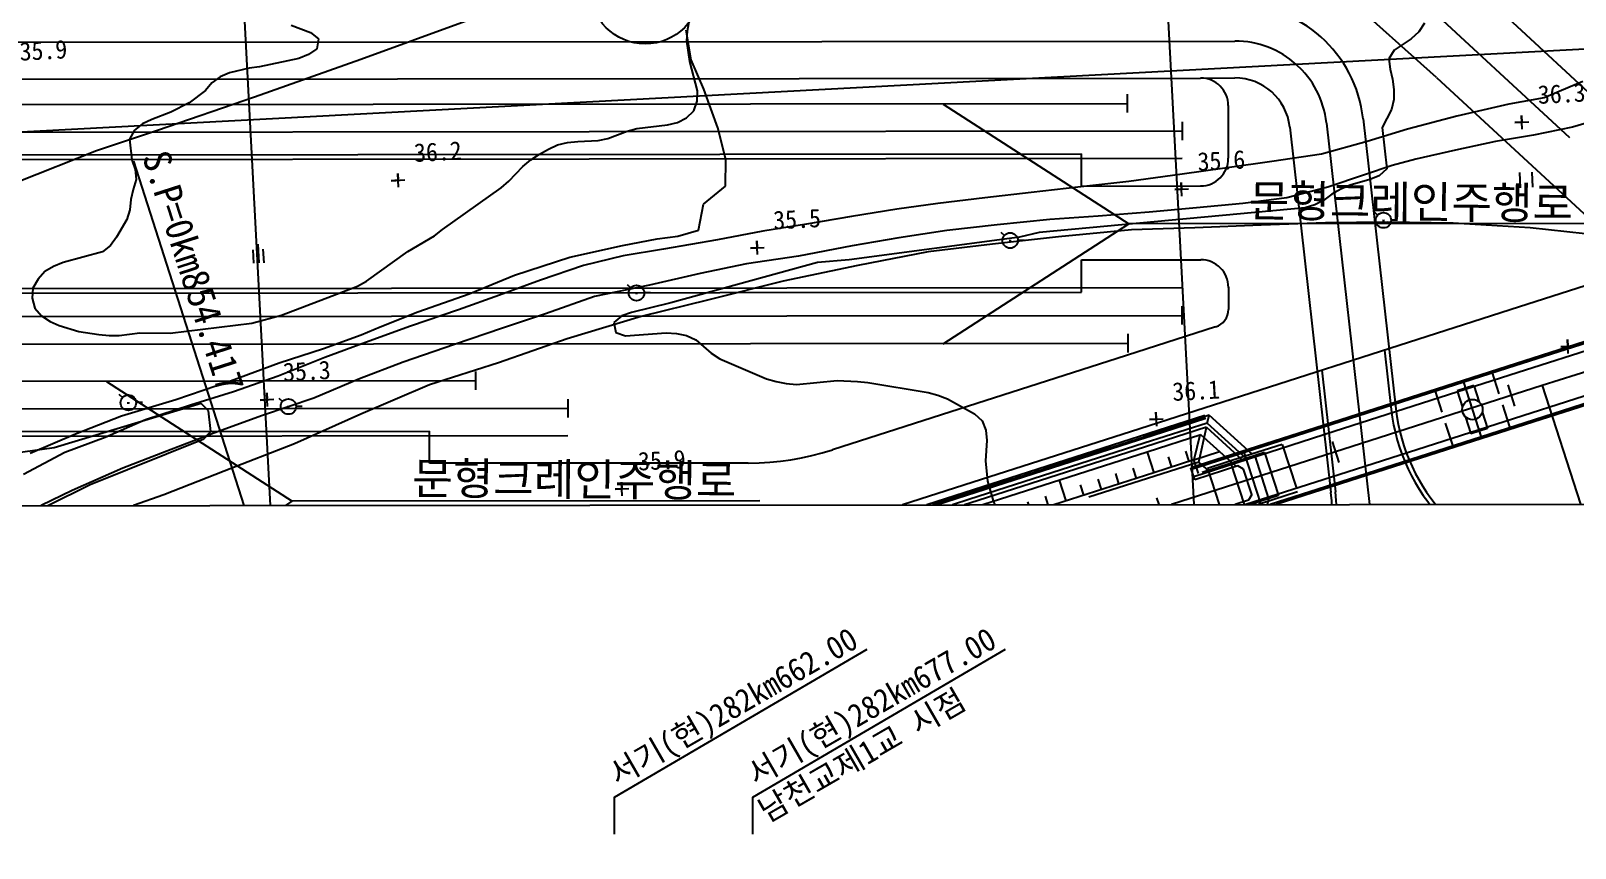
# Model space of a CAD drawing. Header units: millimetres. Extents: x 13158 to 13954, y 1103 to 1807.
# Drawn here: x 13346.4 to 13513.9, y 1363.4 to 1452 of the extents above; entities that cross this region are included whole.
import ezdxf
from ezdxf.enums import TextEntityAlignment as Align
from ezdxf.xclip import XClip

# ---------------------------------------------------------------- set-up
doc = ezdxf.new("R2010")
doc.units = ezdxf.units.MM
doc.header["$LTSCALE"] = 10
doc.header["$MEASUREMENT"] = 0
doc.header["$XCLIPFRAME"] = 2
doc.linetypes.add('DASHEDX2', pattern=[1.5, 1, -0.5])
doc.linetypes.add('HIDDEN', pattern=[0.375, 0.25, -0.125])
doc.layers.add('TX-PAPR', color=2, linetype='Continuous', plot=False)
for name, color, linetype in [('TZ-BASE', 253, 'Continuous'), ('TZ-LEAL', 1, 'Continuous'), ('TZ-LEAT', 3, 'Continuous')]:
    doc.layers.add(name, color=color, linetype=linetype)
doc.styles.get("Standard").update_dxf_attribs({"font": 'GulimChe.ttf'})

# ---------------------------------------------------------------- blocks, each defined once
blk = doc.blocks.new('JD-DGDHG')
at = {"layer": 'TZ-BASE'}
for p, q in [((118.94, 135.96), (137.52, -213.9)), ((219.08, 135.96), (237.66, -213.9)), ((537.98, -11.34), (0.03, -39.9)), ((175.37, -23.45, 36), (175.79, -21.27, 36)), ((132.43, -22.82, 36), (134.5, -23.61, 36)), ((151.29, -22.44, 37), (139.99, -26.54, 37)), ((175.8, -26.59, 37), (175.25, -23.35, 37)), ((255.27, -22.6, 36), (254.68, -23.54, 36)), ((0.54, -24.76), (234.71, -24.54)), ((134.5, -23.61, 36), (135.38, -24.31, 36)), ((135.38, -24.31, 36), (135.21, -25.4, 36)), ((175.31, -24.55, 36), (175.37, -23.45, 36)), ((175.64, -26.75, 36), (175.31, -24.55, 36)), ((253.85, -24.3, 36), (252.01, -25.53, 36)), ((254.68, -23.54, 36), (253.85, -24.3, 36)), ((139.99, -26.54, 37), (128.44, -30.63, 37)), ((133.27, -26.42, 36), (128.98, -27.35, 36)), ((134.29, -26.01, 36), (133.27, -26.42, 36)), ((135.21, -25.4, 36), (134.29, -26.01, 36)), ((176.48, -29.95, 36), (175.64, -26.75, 36)), ((177.15, -29.77, 37), (175.8, -26.59, 37)), ((252.01, -25.53, 36), (251.42, -26.48, 36)), ((251.42, -26.48, 36), (251.55, -27.6, 36)), ((124.71, -28.42, 36), (123.83, -29.07, 36)), ((125.72, -27.98, 36), (124.71, -28.42, 36)), ((127.86, -27.48, 36), (125.72, -27.98, 36)), ((128.98, -27.35, 36), (127.86, -27.48, 36)), ((251.55, -27.6, 36), (251.82, -28.67, 36)), ((0.55, -28.76), (231.01, -28.55)), ((123.12, -29.92, 36), (121.36, -31.25, 36)), ((123.83, -29.07, 36), (123.12, -29.92, 36)), ((176.45, -31.05, 36), (176.48, -29.95, 36)), ((178.69, -33.95, 37), (177.15, -29.77, 37)), ((231.01, -28.55), (234.72, -28.54)), ((251.82, -28.67, 36), (251.95, -29.79, 36)), ((251.95, -29.79, 36), (251.96, -30.89, 36)), ((272.43, -28.92, 37.35), (268.27, -30.71, 37.35)), ((0.03, -31.5), (223.09, -31.3)), ((128.44, -30.63, 37), (117.93, -34.25, 37)), ((121.36, -31.25, 36), (119.39, -32.25, 36)), ((176.06, -32.09, 36), (176.45, -31.05, 36)), ((203.09, -31.37), (223.22, -44.35)), ((223.09, -32.3), (223.09, -30.3)), ((234.01, -31.54), (234.01, -37.24)), ((251.96, -30.89, 36), (251.72, -31.98, 36)), ((264.42, -31.37, 37.35), (258.78, -32.67, 37.35)), ((268.27, -30.71, 37.35), (264.42, -31.37, 37.35)), ((117.31, -33.03, 36), (116.31, -33.51, 36)), ((119.39, -32.25, 36), (117.31, -33.03, 36)), ((173.23, -33.62, 36), (174.3, -33.39, 36)), ((174.3, -33.39, 36), (175.27, -32.88, 36)), ((175.27, -32.88, 36), (176.06, -32.09, 36)), ((229.01, -33.29), (229.01, -35.29)), ((244.66, -33.43), (251.38, -93.22)), ((248.64, -32.98), (252.17, -64.43)), ((251.72, -31.98, 36), (250.69, -33.93, 36)), ((258.78, -32.67, 37.35), (253.45, -34.08, 37.35)), ((265.09, -33.39, 36.33), (266.58, -33.31, 36.33)), ((265.83, -33.35, 36.33), (265.09, -33.39, 36.33)), ((265.87, -34.09, 36.33), (265.79, -32.6, 36.33)), ((265.79, -32.6, 36.33), (265.83, -33.35, 36.33)), ((275.03, -32.8, 37.53), (271.31, -33.88, 37.53)), ((0.03, -34.5), (229.01, -34.29)), ((117.93, -34.25, 37), (111.33, -36.46, 37)), ((115.43, -34.2, 36), (114.88, -35.18, 36)), ((116.31, -33.51, 36), (115.43, -34.2, 36)), ((165.69, -35.32, 36), (166.76, -35.09, 36)), ((166.76, -35.09, 36), (168.83, -34.3, 36)), ((168.83, -34.3, 36), (169.9, -34.03, 36)), ((169.9, -34.03, 36), (173.23, -33.62, 36)), ((179.55, -37.37, 37), (178.69, -33.95, 37)), ((240.69, -33.87), (245.14, -73.49)), ((253.45, -34.08, 37.35), (249.06, -35.45, 37.35)), ((250.69, -33.93, 36), (251.2, -38.41, 36)), ((267.11, -34.73, 37.53), (262.98, -35.42, 37.53)), ((271.31, -33.88, 37.53), (267.11, -34.73, 37.53)), ((0.55, -36.96), (218.09, -36.76)), ((111.33, -36.46, 37), (102.77, -39.85, 37)), ((114.88, -35.18, 36), (115.14, -37.42, 36)), ((158.41, -37.42, 36), (159.33, -36.81, 36)), ((159.33, -36.81, 36), (160.3, -36.26, 36)), ((160.3, -36.26, 36), (161.31, -35.81, 36)), ((161.31, -35.81, 36), (162.38, -35.55, 36)), ((162.38, -35.55, 36), (163.5, -35.42, 36)), ((163.5, -35.42, 36), (165.69, -35.32, 36)), ((218.1, -40.26), (218.09, -36.76)), ((244.12, -36.82, 37.35), (238.75, -37.61, 37.35)), ((249.06, -35.45, 37.35), (244.12, -36.82, 37.35)), ((258.65, -36.38, 37.53), (254.33, -37.35, 37.53)), ((262.98, -35.42, 37.53), (258.65, -36.38, 37.53)), ((115.14, -37.42, 36), (115.51, -38.48, 36)), ((136.7, -104.05), (115.36, -37.55)), ((115.51, -38.48, 36), (115.6, -39.57, 36)), ((156, -39.75, 36), (157.54, -38.15, 36)), ((157.54, -38.15, 36), (158.41, -37.42, 36)), ((179.51, -40.27, 37), (179.55, -37.37, 37)), ((233.88, -38.27, 37.35), (229.01, -38.97, 37.35)), ((238.75, -37.61, 37.35), (233.88, -38.27, 37.35)), ((251.77, -38.04, 37.53), (248.77, -39.04, 37.53)), ((251.2, -38.41, 36), (250.37, -39.17, 36)), ((254.33, -37.35, 37.53), (251.77, -38.04, 37.53)), ((115.6, -39.57, 36), (115.28, -40.63, 36)), ((143.26, -39.68, 36.19), (144.76, -39.6, 36.19)), ((144.01, -39.64, 36.19), (143.26, -39.68, 36.19)), ((144.05, -40.39, 36.19), (143.97, -38.89, 36.19)), ((143.97, -38.89, 36.19), (144.01, -39.64, 36.19)), ((155.17, -40.47, 36), (156, -39.75, 36)), ((223.24, -39.77, 37.35), (217.7, -40.4, 37.35)), ((229.01, -38.97, 37.35), (223.24, -39.77, 37.35)), ((228.99, -41.35, 35.62), (228.91, -39.86, 35.62)), ((228.91, -39.86, 35.62), (228.95, -40.6, 35.62)), ((248.77, -39.04, 37.53), (244.81, -40.37, 37.53)), ((247.22, -40.15, 36), (246.21, -40.59, 36)), ((249.35, -39.57, 36), (247.22, -40.15, 36)), ((250.37, -39.17, 36), (249.35, -39.57, 36)), ((307.93, -39.77), (265.59, -53.36)), ((265.69, -40.46, 36.62), (265.6, -38.78, 36.62)), ((266.91, -38.74, 36.62), (267, -40.39, 36.62)), ((115.04, -41.72, 36), (114.94, -42.83, 36)), ((115.28, -40.63, 36), (115.04, -41.72, 36)), ((148.82, -44.96, 36), (155.17, -40.47, 36)), ((177.13, -42.23, 37), (179.51, -40.27, 37)), ((207.61, -41.54, 37.35), (202.51, -42.16, 37.35)), ((212.64, -40.97, 37.35), (207.61, -41.54, 37.35)), ((217.7, -40.4, 37.35), (212.64, -40.97, 37.35)), ((218.1, -40.26), (231.02, -40.25)), ((228.2, -40.64, 35.62), (229.7, -40.56, 35.62)), ((228.95, -40.6, 35.62), (228.2, -40.64, 35.62)), ((240.37, -41.53, 37.53), (235.6, -42.15, 37.53)), ((244.81, -40.37, 37.53), (240.37, -41.53, 37.53)), ((244.37, -41.79, 36), (243.4, -42.3, 36)), ((245.24, -41.14, 36), (244.37, -41.79, 36)), ((246.21, -40.59, 36), (245.24, -41.14, 36)), ((114.94, -42.83, 36), (114.62, -43.89, 36)), ((176.57, -45.04, 37), (177.13, -42.23, 37)), ((198.07, -42.77, 37.35), (193.18, -43.55, 37.35)), ((202.51, -42.16, 37.35), (198.07, -42.77, 37.35)), ((242.34, -42.64, 36), (213.5, -45.29, 36)), ((219.89, -43.52, 37.53), (214.65, -43.9, 37.53)), ((225.44, -43.08, 37.53), (219.89, -43.52, 37.53)), ((230.56, -42.61, 37.53), (225.44, -43.08, 37.53)), ((235.6, -42.15, 37.53), (230.56, -42.61, 37.53)), ((243.4, -42.3, 36), (242.34, -42.64, 36)), ((249.81, -43.05, 36.15), (250.2, -43.42, 36.15)), ((114.62, -43.89, 36), (113.49, -45.81, 36)), ((147.95, -45.65, 36), (148.82, -44.96, 36)), ((174.34, -45.7, 37), (176.57, -45.04, 37)), ((183.57, -45.15, 37.35), (178.63, -46.11, 37.35)), ((188.29, -44.39, 37.35), (183.57, -45.15, 37.35)), ((193.18, -43.55, 37.35), (188.29, -44.39, 37.35)), ((203.5, -45.09, 37.53), (198.31, -45.86, 37.53)), ((203.11, -57.37), (223.22, -44.35)), ((208.96, -44.47, 37.53), (203.5, -45.09, 37.53)), ((214.65, -43.9, 37.53), (208.96, -44.47, 37.53)), ((223.51, -45, 36.53), (215.61, -45.78, 36.53)), ((273.91, -44.31), (223.22, -44.35)), ((230.38, -44.8, 36.53), (223.51, -45, 36.53)), ((237.56, -44.5, 36.53), (230.38, -44.8, 36.53)), ((244.54, -44.26, 36.53), (237.56, -44.5, 36.53)), ((251.27, -44.19, 36.53), (244.54, -44.26, 36.53)), ((250.72, -43.97, 36.15), (250.92, -43.98, 36.15)), ((250.82, -43.9, 36.15), (250.83, -44.06, 36.15)), ((258.39, -44.3, 36.53), (251.27, -44.19, 36.53)), ((251.66, -43.93, 36.15), (252.34, -43.91, 36.15)), ((266.73, -44.79, 36.53), (258.39, -44.3, 36.53)), ((274.67, -45.65, 36.53), (266.73, -44.79, 36.53)), ((112.82, -46.7, 36), (111.98, -47.41, 36)), ((113.49, -45.81, 36), (112.82, -46.7, 36)), ((128.8, -46.57, 37.44), (128.91, -48.58, 37.44)), ((145.07, -47.37, 36), (147.95, -45.65, 36)), ((162.62, -47.98, 37), (168.33, -46.71, 37)), ((168.33, -46.71, 37), (172.1, -45.99, 37)), ((172.1, -45.99, 37), (174.34, -45.7, 37)), ((178.63, -46.11, 37.35), (172.77, -47.1, 37.35)), ((182.99, -47.7, 35.55), (182.91, -46.21, 35.55)), ((182.91, -46.21, 35.55), (182.95, -46.96, 35.55)), ((193.25, -46.76, 37.53), (187.43, -47.86, 37.53)), ((211.36, -45.79, 36), (192.93, -48.25, 36)), ((198.31, -45.86, 37.53), (193.25, -46.76, 37.53)), ((208.44, -46.56, 36.53), (201.47, -47.38, 36.53)), ((215.61, -45.78, 36.53), (208.44, -46.56, 36.53)), ((209.34, -45.25, 35.95), (209.74, -45.62, 35.95)), ((210.25, -46.18, 35.95), (210.46, -46.19, 35.95)), ((210.36, -46.1, 35.95), (210.37, -46.26, 35.95)), ((211.2, -46.13, 35.95), (211.88, -46.11, 35.95)), ((213.5, -45.29, 36), (211.36, -45.79, 36)), ((111.98, -47.41, 36), (107.71, -48.56, 36)), ((128.25, -47.16, 37.44), (128.32, -48.61, 37.44)), ((129.48, -48.57, 37.44), (129.4, -47.1, 37.44)), ((140.59, -50.58, 36), (145.07, -47.37, 36)), ((156.64, -49.94, 37), (162.62, -47.98, 37)), ((168.41, -47.82, 37.35), (164.1, -48.86, 37.35)), ((172.77, -47.1, 37.35), (168.41, -47.82, 37.35)), ((189.48, -48.54, 36), (173.58, -52.93, 36)), ((187.43, -47.86, 37.53), (181.78, -48.68, 37.53)), ((182.2, -47, 35.55), (183.7, -46.92, 35.55)), ((182.95, -46.96, 35.55), (182.2, -47, 35.55)), ((192.93, -48.25, 36), (189.48, -48.54, 36)), ((201.47, -47.38, 36.53), (193.86, -48.87, 36.53)), ((218.1, -48.26), (231.02, -48.25)), ((218.11, -51.76), (218.1, -48.26)), ((105.7, -49.52, 36), (104.99, -50.37, 36)), ((106.66, -48.97, 36), (105.7, -49.52, 36)), ((107.71, -48.56, 36), (106.66, -48.97, 36)), ((151.7, -51.93, 37), (156.64, -49.94, 37)), ((164.1, -48.86, 37.35), (159.44, -50.48, 37.35)), ((176.76, -49.73, 37.53), (171.27, -51.01, 37.53)), ((181.78, -48.68, 37.53), (176.76, -49.73, 37.53)), ((193.86, -48.87, 36.53), (185.77, -50.56, 36.53)), ((0.57, -51.96), (218.11, -51.76)), ((104.4, -51.32, 36), (104.34, -52.42, 36)), ((104.99, -50.37, 36), (104.4, -51.32, 36)), ((131.37, -54.27, 36), (139.63, -51.13, 36)), ((139.63, -51.13, 36), (140.59, -50.58, 36)), ((159.44, -50.48, 37.35), (155.01, -52.08, 37.35)), ((171.27, -51.01, 37.53), (165.32, -52.24, 37.53)), ((168.84, -50.94, 35.51), (169.23, -51.31, 35.51)), ((169.75, -51.87, 35.51), (169.95, -51.88, 35.51)), ((169.86, -51.79, 35.51), (169.86, -51.95, 35.51)), ((170.69, -51.82, 35.51), (171.37, -51.8, 35.51)), ((185.77, -50.56, 36.53), (177.69, -52.61, 36.53)), ((234.03, -51.24), (234.03, -53.63)), ((104.34, -52.42, 36), (104.64, -53.49, 36)), ((104.64, -53.49, 36), (105.36, -54.32, 36)), ((146.17, -53.91, 37), (151.7, -51.93, 37)), ((155.01, -52.08, 37.35), (150.57, -53.69, 37.35)), ((165.32, -52.24, 37.53), (160, -54.12, 37.53)), ((173.58, -52.93, 36), (169.3, -53.96, 36)), ((177.69, -52.61, 36.53), (170.38, -54.39, 36.53)), ((265.59, -53.36), (224.41, -66.58)), ((229.03, -55.29), (229.03, -53.29)), ((0.05, -54.5), (229.03, -54.29)), ((105.36, -54.32, 36), (106.28, -54.95, 36)), ((106.28, -54.95, 36), (107.28, -55.39, 36)), ((119.32, -56.22, 36), (128.17, -55.11, 36)), ((128.17, -55.11, 36), (131.37, -54.27, 36)), ((142.07, -55.51, 37), (146.17, -53.91, 37)), ((150.57, -53.69, 37.35), (145.35, -55.45, 37.35)), ((160, -54.12, 37.53), (155.34, -55.68, 37.53)), ((170.38, -54.39, 36.53), (162.34, -56.84, 36.53)), ((168.25, -54.34, 36), (167.41, -55.06, 36)), ((167.41, -55.06, 36), (167.61, -56.13, 36)), ((169.3, -53.96, 36), (168.25, -54.34, 36)), ((283.11, -53.77), (264.23, -59.82)), ((283.17, -53.96), (264.29, -60.02)), ((283.41, -54.72), (264.54, -60.78)), ((107.28, -55.39, 36), (109.4, -56.03, 36)), ((109.4, -56.03, 36), (111.57, -56.37, 36)), ((111.57, -56.37, 36), (112.68, -56.46, 36)), ((112.68, -56.46, 36), (113.78, -56.45, 36)), ((113.78, -56.45, 36), (116.02, -56.19, 36)), ((116.02, -56.19, 36), (119.32, -56.22, 36)), ((135.92, -57.86, 37), (140.01, -56.4, 37)), ((140.01, -56.4, 37), (142.07, -55.51, 37)), ((145.35, -55.45, 37.35), (140.49, -57.21, 37.35)), ((155.34, -55.68, 37.53), (150.12, -57.44, 37.53)), ((162.34, -56.84, 36.53), (154.9, -59.44, 36.53)), ((167.61, -56.13, 36), (168.67, -56.49, 36)), ((168.67, -56.49, 36), (173.07, -56.17, 36)), ((173.07, -56.17, 36), (174.18, -56.23, 36)), ((174.18, -56.23, 36), (175.27, -56.47, 36)), ((175.27, -56.47, 36), (176.28, -56.95, 36)), ((232.64, -55.53), (221.96, -58.96)), ((223.11, -56.3), (223.11, -58.3)), ((283.74, -56.89), (268.05, -61.9)), ((270.87, -58.41, 36.2), (270.79, -56.91, 36.2)), ((270.79, -56.91, 36.2), (270.83, -57.66, 36.2)), ((0.05, -57.5), (223.11, -57.3)), ((131.12, -59.43, 37), (135.92, -57.86, 37)), ((140.49, -57.21, 37.35), (136.06, -58.85, 37.35)), ((150.12, -57.44, 37.53), (144.58, -59.35, 37.53)), ((176.28, -56.95, 36), (177.97, -58.37, 36)), ((177.97, -58.37, 36), (178.89, -59, 36)), ((250.95, -58.06), (251.68, -64.48)), ((270.08, -57.7, 36.2), (271.58, -57.62, 36.2)), ((270.83, -57.66, 36.2), (270.08, -57.7, 36.2)), ((125.84, -61.38, 37), (131.12, -59.43, 37)), ((136.06, -58.85, 37.35), (131.01, -60.89, 37.35)), ((144.58, -59.35, 37.53), (139.84, -61.17, 37.53)), ((154.9, -59.44, 36.53), (147.4, -61.83, 36.53)), ((178.89, -59, 36), (183.94, -61.17, 36)), ((221.96, -58.96), (202.92, -65.07)), ((244.15, -60.24), (245.64, -73.43)), ((264.23, -59.82), (245.19, -65.94)), ((264.29, -60.02), (245.25, -66.13)), ((284.82, -59.1), (265.94, -65.16)), ((285.06, -59.86), (266.19, -65.92)), ((285.12, -60.05), (266.25, -66.11)), ((0.05, -61.5), (152.4, -61.36)), ((112.4, -61.45), (132.54, -74.43)), ((119.91, -63.41, 37), (125.84, -61.38, 37)), ((131.01, -60.89, 37.35), (126.18, -62.57, 37.35)), ((139.84, -61.17, 37.53), (134.87, -63.27, 37.53)), ((268.05, -61.9), (136.7, -104.05)), ((147.4, -61.83, 36.53), (139.99, -64.98, 36.53)), ((152.4, -60.36), (152.4, -62.36)), ((183.94, -61.17, 36), (184.99, -61.45, 36)), ((184.99, -61.45, 36), (186.08, -61.66, 36)), ((186.08, -61.66, 36), (187.19, -61.76, 36)), ((187.19, -61.76, 36), (191.62, -61.36, 36)), ((191.62, -61.36, 36), (193.82, -61.44, 36)), ((193.82, -61.44, 36), (194.94, -61.57, 36)), ((194.94, -61.57, 36), (201.47, -62.66, 36)), ((264.54, -60.78), (245.49, -66.89)), ((259.49, -61.4), (261.47, -67.59)), ((264.32, -61.83), (265.05, -64.12)), ((268.05, -61.9), (289.65, -129.21)), ((113.75, -62.83, 35.67), (114.14, -63.2, 35.67)), ((114.03, -65.18, 37), (119.91, -63.41, 37)), ((126.18, -62.57, 37.35), (121.51, -64.02, 37.35)), ((129.06, -63.46, 35.28), (130.56, -63.38, 35.28)), ((129.81, -63.42, 35.28), (129.06, -63.46, 35.28)), ((134.87, -63.27, 37.53), (129.3, -65.15, 37.53)), ((129.85, -64.17, 35.28), (129.77, -62.67, 35.28)), ((129.77, -62.67, 35.28), (129.81, -63.42, 35.28)), ((131.1, -63.25, 35.11), (131.49, -63.62, 35.11)), ((162.4, -63.35), (162.4, -65.35)), ((201.47, -62.66, 36), (202.53, -62.95, 36)), ((202.53, -62.95, 36), (203.57, -63.34, 36)), ((203.57, -63.34, 36), (206.5, -64.95, 36)), ((0.05, -64.5), (162.4, -64.35)), ((122.67, -63.83, 35), (106.73, -68.64, 35)), ((231.48, -65.15), (107.29, -105)), ((109.05, -67.13, 37), (114.03, -65.18, 37)), ((114.66, -63.76, 35.67), (114.87, -63.77, 35.67)), ((114.77, -63.68, 35.67), (114.78, -63.84, 35.67)), ((115.61, -63.71, 35.67), (116.29, -63.69, 35.67)), ((121.51, -64.02, 37.35), (116.63, -65.59, 37.35)), ((123.46, -64.62, 35), (122.67, -63.83, 35)), ((123.71, -66.86, 35), (123.46, -64.62, 35)), ((129.3, -65.15, 37.53), (124.05, -67.06, 37.53)), ((132, -64.17, 35.11), (132.21, -64.18, 35.11)), ((132.11, -64.1, 35.11), (132.12, -64.26, 35.11)), ((139.99, -64.98, 36.53), (132.77, -68.22, 36.53)), ((132.95, -64.13, 35.11), (133.63, -64.11, 35.11)), ((202.92, -65.07), (191.12, -68.86)), ((206.5, -64.95, 36), (207.32, -65.7, 36)), ((226.25, -66.29, 36.13), (226.17, -64.79, 36.13)), ((226.17, -64.79, 36.13), (226.21, -65.54, 36.13)), ((265.94, -65.16), (246.9, -71.27)), ((0.58, -66.96), (147.41, -66.82)), ((231.54, -65.34), (107.35, -105.19)), ((231.58, -65.48), (107.39, -105.34)), ((116.63, -65.59, 37.35), (112.27, -67.52, 37.35)), ((122.96, -67.68, 35), (123.71, -66.86, 35)), ((147.41, -70.32), (147.41, -66.82)), ((224.41, -66.58), (205.36, -72.69)), ((207.32, -65.7, 36), (207.72, -66.72, 36)), ((207.72, -66.72, 36), (207.85, -67.84, 36)), ((231.58, -65.48), (224.76, -67.67)), ((231.74, -65.96), (224.91, -68.15)), ((231.64, -66.41), (225.03, -68.53)), ((225.46, -65.58, 36.13), (226.96, -65.5, 36.13)), ((226.21, -65.54, 36.13), (225.46, -65.58, 36.13)), ((245.19, -65.94), (229.95, -70.82)), ((245.25, -66.13), (230.01, -71.01)), ((245.49, -66.89), (230.26, -71.78)), ((231.64, -66.41), (235.49, -69.9)), ((231.74, -65.96), (235.93, -69.76)), ((266.19, -65.92), (247.14, -72.03)), ((266.25, -66.11), (247.2, -72.22)), ((104.12, -69.23, 37), (109.05, -67.13, 37)), ((112.27, -67.52, 37.35), (107.87, -69.15, 37.35)), ((110.63, -72.63, 35), (122.96, -67.68, 35)), ((124.05, -67.06, 37.53), (118.96, -69, 37.53)), ((132.77, -68.22, 36.53), (125.16, -71.17, 36.53)), ((224.91, -68.15), (205.87, -74.26)), ((225.03, -68.53), (205.99, -74.64)), ((207.85, -67.84, 36), (207.7, -70.06, 36)), ((231.05, -67.23), (225.21, -69.1)), ((230.93, -67.27), (230.29, -69.94)), ((234.82, -70.64), (231.05, -67.23)), ((245.28, -67.94), (246.01, -70.23)), ((106.73, -68.64, 35), (101.25, -69.41, 35)), ((107.87, -69.15, 37.35), (103.42, -71.53, 37.35)), ((118.96, -69, 37.53), (114.19, -70.86, 37.53)), ((181.98, -70.29), (147.41, -70.32)), ((225.21, -69.1), (206.17, -75.21)), ((207.7, -70.06, 36), (207.91, -72.27, 36)), ((225.21, -69.1), (225.93, -71.34)), ((230.29, -69.94), (225.93, -71.34)), ((227.48, -69.61), (227.84, -70.73)), ((229.38, -69), (229.74, -70.12)), ((230.29, -69.94), (233.06, -69.05)), ((230.77, -71.41), (230.29, -69.94)), ((235.67, -68.99), (237.68, -75.28)), ((114.19, -70.86, 37.53), (108.67, -73.28, 37.53)), ((125.16, -71.17, 36.53), (118.63, -73.74, 36.53)), ((225.93, -71.34), (206.89, -77.45)), ((221.77, -71.44), (222.12, -72.56)), ((223.67, -70.83), (224.03, -71.95)), ((230.37, -72.11), (229.95, -70.82)), ((235.03, -70.61), (230.37, -72.11)), ((246.9, -71.27), (231.66, -76.16)), ((235.66, -70.94), (235.03, -70.61)), ((236.55, -73.7), (235.66, -70.94)), ((108.67, -73.28, 37.53), (104.22, -75.43, 37.53)), ((104.69, -75.58, 35), (110.63, -72.63, 35)), ((167.54, -73.14, 35.9), (169.03, -73.06, 35.9)), ((168.28, -73.1, 35.9), (167.54, -73.14, 35.9)), ((168.32, -73.85, 35.9), (168.24, -72.35, 35.9)), ((168.24, -72.35, 35.9), (168.28, -73.1, 35.9)), ((205.36, -72.69), (192.37, -76.86)), ((207.91, -72.27, 36), (208.52, -74.4, 36)), ((215.69, -72.16), (216.41, -74.39)), ((217.96, -72.66), (218.32, -73.78)), ((219.86, -72.05), (220.22, -73.17)), ((247.14, -72.03), (231.91, -76.92)), ((247.2, -72.22), (231.97, -77.11)), ((112.42, -87.45), (132.54, -74.43)), ((118.63, -73.74, 36.53), (113.13, -75.68, 36.53)), ((183.22, -74.39), (132.54, -74.43)), ((205.87, -74.26), (186.82, -80.37)), ((205.99, -74.64), (186.94, -80.75)), ((208.52, -74.4, 36), (209, -75.41, 36)), ((212.24, -74.5), (212.6, -75.62)), ((214.15, -73.89), (214.51, -75)), ((226.23, -74.06), (226.97, -76.34)), ((236.22, -74.33), (231.56, -75.82)), ((236.99, -74.56), (232.82, -93.82)), ((237.43, -74.42), (233.21, -93.9)), ((236.55, -73.7), (236.22, -74.33))]:
    blk.add_line(p, q, dxfattribs=at)
at = {"layer": 'TZ-BASE', "linetype": 'DASHEDX2', "ltscale": 3}
for p, q in [((215.95, 15.92), (314.7, -75.45)), ((215.95, 15.92), (314.7, -75.45)), ((256.59, -28.5), (211.87, 11.51)), ((256.59, -28.5), (211.87, 11.51)), ((263.38, -21.16), (318.1, -71.78)), ((263.38, -21.16), (318.1, -71.78)), ((256.59, -28.5), (311.31, -79.12))]:
    blk.add_line(p, q, dxfattribs=at)
at = {"layer": 'TZ-BASE', "linetype": 'Continuous'}
for p, q in [((0.55, -37.46), (229.01, -37.25)), ((0.57, -51.46), (229.03, -51.25)), ((0.58, -67.46), (162.41, -67.31))]:
    blk.add_line(p, q, dxfattribs=at)
at = {"layer": 'TZ-BASE', "linetype": 'HIDDEN'}
for p, q in [((262.58, -60.41), (256.39, -62.39)), ((260.63, -61.87), (258.83, -62.45)), ((259.36, -62.28), (260.63, -61.87)), ((260.63, -61.87), (261.21, -63.68)), ((262.58, -60.41), (264.57, -66.6)), ((256.39, -62.39), (258.38, -68.58)), ((258.83, -62.45), (259.4, -64.26)), ((261.55, -64.73), (262.13, -66.54)), ((264.57, -66.6), (258.38, -68.58)), ((259.74, -65.31), (260.32, -67.12)), ((262.13, -66.54), (260.32, -67.12)), ((236.83, -69.51), (235.02, -70.09)), ((236.83, -69.51), (235.02, -70.09)), ((238.33, -74.18), (236.52, -74.76))]:
    blk.add_line(p, q, dxfattribs=at)
at = {"layer": 'TZ-BASE', "linetype": 'HIDDEN', "ltscale": 3}
for p, q in [((231.93, -65.1), (107.24, -105.11)), ((231.74, -66), (231.93, -65.1)), ((236.59, -69.32), (231.93, -65.1)), ((230.83, -70.18), (231.64, -66.45)), ((230.83, -70.18), (226.04, -71.71)), ((231.86, -71.11), (230.83, -70.18)), ((226.04, -71.71), (206.99, -77.82)), ((233.99, -94.11), (238.42, -74.15))]:
    blk.add_line(p, q, dxfattribs=at)
at = {"layer": 'TZ-BASE', "linetype": 'HIDDEN', "ltscale": 2}
for p, q in [((239.87, -68.27), (235.85, -69.56)), ((239.87, -68.27), (241.52, -73.41)), ((235.93, -69.8), (230.21, -71.63)), ((235.85, -69.56), (231.77, -70.87)), ((235.85, -69.56), (231.77, -70.87)), ((237.94, -69.15), (235.93, -69.8)), ((236.88, -69.5), (238.38, -74.16)), ((237.94, -69.15), (239.44, -73.82)), ((231.77, -70.87), (233.42, -76.01)), ((234.29, -70.33), (235.79, -74.99)), ((241.52, -73.41), (237.5, -74.7)), ((237.42, -74.47), (231.71, -76.3)), ((237.5, -74.7), (233.42, -76.01)), ((237.5, -74.7), (233.42, -76.01)), ((239.44, -73.82), (237.42, -74.47))]:
    blk.add_line(p, q, dxfattribs=at)
at = {"layer": 'TZ-BASE'}
for centre, radius in [((250.83, -43.97, 36.15), 0.837), ((210.37, -46.17, 35.95), 0.837), ((169.86, -51.86, 35.51), 0.837), ((114.77, -63.75, 35.67), 0.837), ((132.12, -64.17, 35.11), 0.837), ((260.48, -64.49), 1.1)]:
    blk.add_circle(centre, radius, dxfattribs=at)
for centre, radius, start, end in [((234.72, -34.54), 14, 6.4162, 90.0526), ((234.72, -34.54), 10, 6.4162, 90.0526), ((231.01, -31.55), 3, 0.0526, 90.0526), ((234.72, -34.54), 6, 6.4162, 90.0526), ((231.01, -37.25), 3, 270.0526, 0.0526), ((231.03, -51.25), 3, 0.0526, 90.0526), ((232.03, -53.63), 2, 287.7925, 0.0526), ((272.05, -62.19), 20.5, 186.4162, 260.8724), ((272.05, -62.19), 20.5, 186.4162, 260.8724), ((272.05, -62.19), 20, 186.4162, 260.1875), ((272.05, -62.19), 20, 186.4162, 260.1875), ((181.95, -40.29), 30, 270.0526, 287.7925), ((225.27, -75.72), 20, 285.9382, 6.4162), ((225.27, -75.72), 20, 285.9382, 6.4162), ((225.27, -75.72), 20.5, 287.7686, 6.4162), ((225.27, -75.72), 20.5, 287.7686, 6.4162)]:
    blk.add_arc(centre, radius, start, end, dxfattribs=at)
for s, height, rotation, p in [('35.9', 2, 3.0398, (103.03, -26.68, 32.89)), ('36.3', 2, 3.0398, (267.62, -31.36, 32.89)), ('S.P=0km854.417', 3, 287.7925, (116.26, -37.06)), ('36.2', 2, 3.0398, (145.79, -37.66, 32.89)), ('35.6', 2, 3.0398, (230.73, -38.62, 32.89)), ('문형크레인주행로', 3.5, 359.5426, (236.23, -43.59)), ('35.5', 2, 3.0398, (184.73, -44.97, 32.89)), ('35.3', 2, 3.0398, (131.59, -61.44, 32.89)), ('36.1', 2, 3.0398, (227.99, -63.56, 32.89)), ('문형크레인주행로', 3.5, 359.5426, (145.54, -73.68)), ('35.9', 2, 3.0398, (170.07, -71.11, 32.89))]:
    blk.add_text(s, height=height, rotation=rotation, dxfattribs=at).set_placement(p)
blk = doc.blocks.new('JD-DFHD6DFH8')
at = {"layer": 'TZ-BASE'}
blk.add_circle((170.74, 56.15), 6, dxfattribs=at)

msp = doc.modelspace()

# ---------------------------------------------------------------- linework, layer by layer
at = {"layer": 'TX-PAPR'}
msp.add_lwpolyline([(13242.17, 1550.41), (13242.31, 1400.41), (13942.31, 1401.02), (13942.17, 1551.02), (13242.17, 1550.41)], dxfattribs=at)
at = {"layer": 'TZ-LEAL'}
for points in [[(13437.07, 1384.9), (13409.68, 1368.87), (13409.68, 1364.87)], [(13452.07, 1384.9), (13424.68, 1368.87), (13424.68, 1364.87)]]:
    msp.add_lwpolyline(points, dxfattribs=at)

# ---------------------------------------------------------------- block references
at = {"layer": 'TZ-BASE'}
ref = msp.add_blockref('JD-DGDHG', (13242.24, 1475.41), dxfattribs=at)
XClip(ref).set_block_clipping_path([(-0.0683160481, 74.9999689185), (0.0639064394, -74.9999728055), (700.0636344835, -74.3829345312), (699.9314119962, 75.6170071928)])
msp.add_blockref('JD-DFHD6DFH8', (13242.31, 1400.41), dxfattribs=at)

# ---------------------------------------------------------------- texts
at = {"layer": 'TZ-LEAT'}
for s, p in [('서기(현)282km662.00', (13423.18, 1377.66)), ('서기(현)282km677.00', (13438.18, 1377.66))]:
    msp.add_text(s, height=2.5, rotation=30, dxfattribs=at).set_placement(p, align=Align.CENTER)
msp.add_text('남천교제1교 시점', height=2.5, rotation=30, dxfattribs=at).set_placement((13426.23, 1366.07))

doc.saveas('drawing.dxf')
